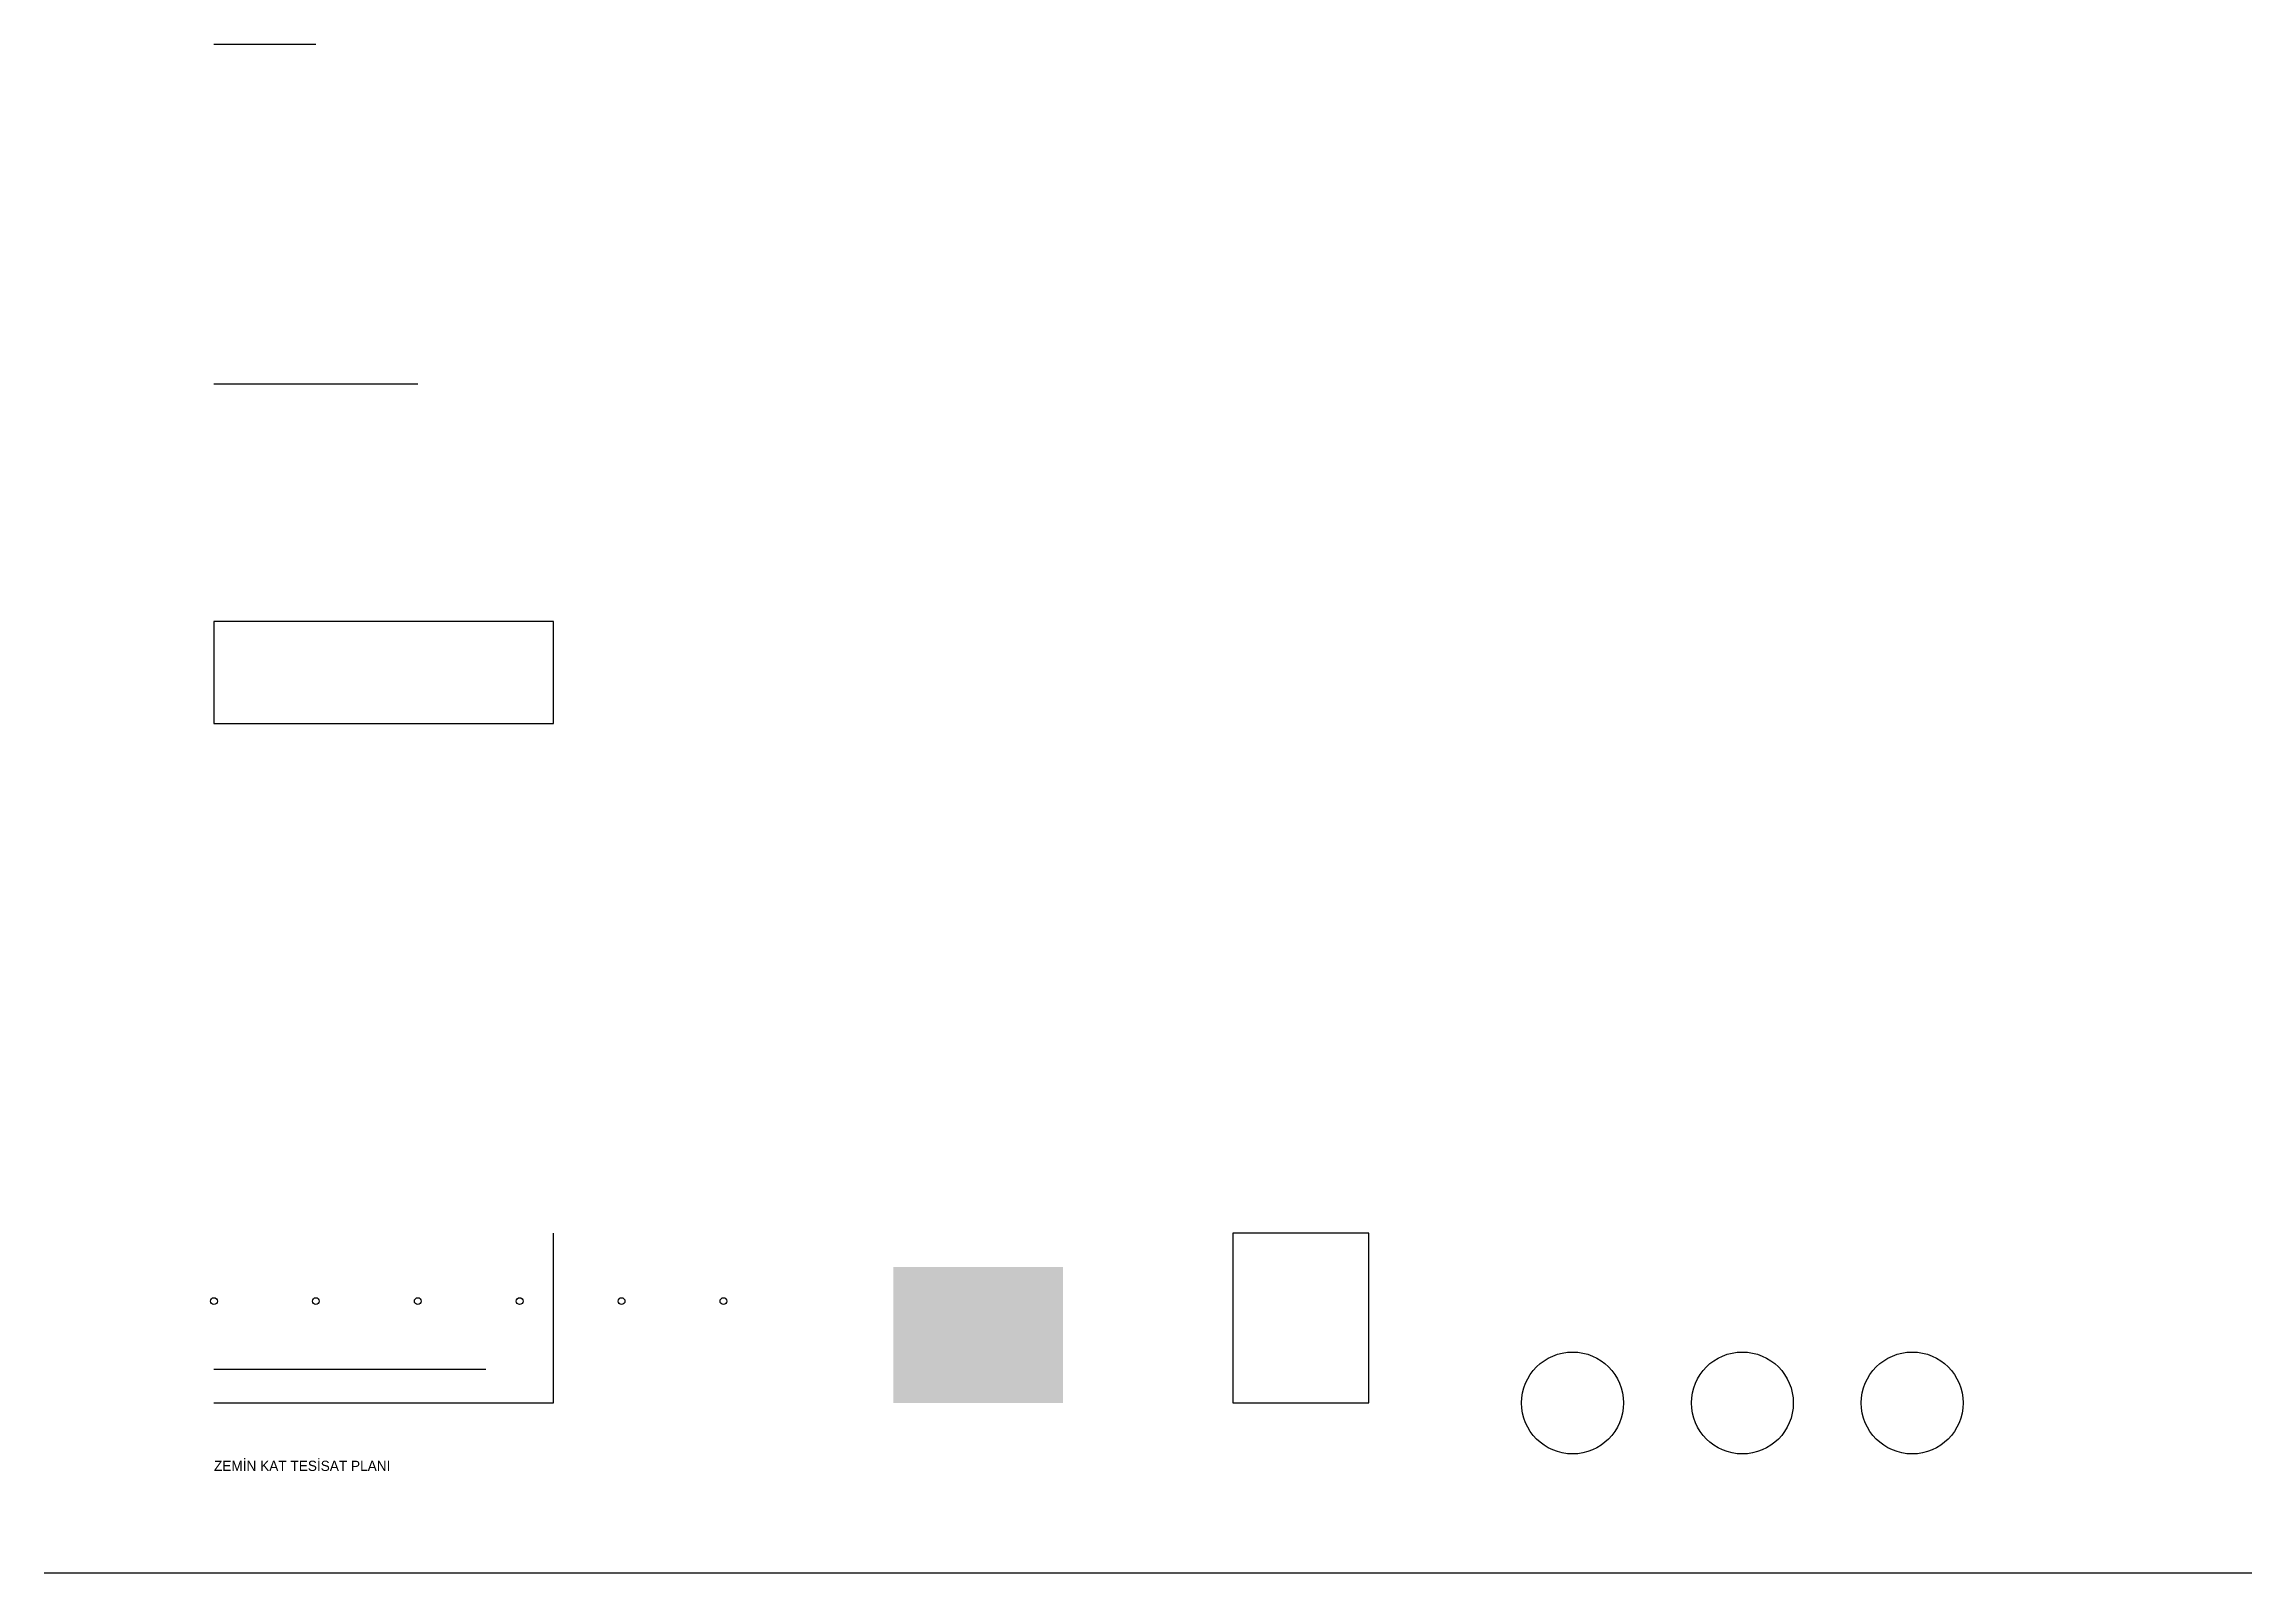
# Model space of a CAD drawing. Header units: millimetres. Extents: x -5000 to 60000, y -5000 to 40000.
import ezdxf

# ---------------------------------------------------------------- set-up
doc = ezdxf.new("R2010")
doc.units = ezdxf.units.MM
for name, color, linetype in [('AKS', 7, 'Continuous'), ('KSF-ALT-YENI_KALEM-X', 7, 'Continuous'), ('KSF-CEP-KOMPOZIT_PANEL-4MM', 7, 'Continuous'), ('KSF-HAV-HAVA_KANAL-600x400', 7, 'Continuous'), ('KSF-IZO-XPS-5', 7, 'Continuous'), ('KSF-MIM-DUVAR_YTONG-20x300', 7, 'Continuous'), ('KSF-PEY-AGAC-CINAR', 7, 'Continuous'), ('KSF-SIH-BORU_PPRC_TEMIZ-25', 7, 'Continuous'), ('KSF-STA-DOLGU-30', 7, 'Continuous'), ('KSF-YAN-SPRINKLER-K80_UST', 7, 'Continuous'), ('YAZI', 7, 'Continuous')]:
    doc.layers.add(name, color=color, linetype=linetype)

# ---------------------------------------------------------------- blocks, each defined once
blk = doc.blocks.new('SPRINKLER')
blk.add_circle((0, 0), 100)
blk = doc.blocks.new('AGAC')
blk.add_circle((0, 0), 1500)

msp = doc.modelspace()

# ---------------------------------------------------------------- hatches: boundary and pattern name
at = {"layer": 'KSF-IZO-XPS-5'}
msp.add_hatch(color=7, dxfattribs=at).paths.add_polyline_path([(20000, 0), (25000, 0), (25000, 4000), (20000, 4000)])

# ---------------------------------------------------------------- linework, layer by layer
at = {"layer": 'AKS'}
msp.add_line((-5000, -5000), (60000, -5000), dxfattribs=at)
at = {"layer": 'KSF-ALT-YENI_KALEM-X'}
msp.add_line((0, 40000), (3000, 40000), dxfattribs=at)
at = {"layer": 'KSF-CEP-KOMPOZIT_PANEL-4MM'}
msp.add_lwpolyline([(0, 20000), (10000, 20000), (10000, 23000), (0, 23000)], close=True, dxfattribs=at)
at = {"layer": 'KSF-HAV-HAVA_KANAL-600x400'}
msp.add_lwpolyline([(0, 0), (10000, 0), (10000, 5000)], dxfattribs=at)
at = {"layer": 'KSF-MIM-DUVAR_YTONG-20x300'}
msp.add_line((0, 30000), (6000, 30000), dxfattribs=at)
at = {"layer": 'KSF-SIH-BORU_PPRC_TEMIZ-25'}
msp.add_line((0, 1000), (8000, 1000), dxfattribs=at)
at = {"layer": 'KSF-STA-DOLGU-30'}
msp.add_lwpolyline([(30000, 0), (34000, 0), (34000, 5000), (30000, 5000)], close=True, dxfattribs=at)

# ---------------------------------------------------------------- block references
at = {"layer": 'KSF-PEY-AGAC-CINAR'}
for p in [(40000, 0), (45000, 0), (50000, 0)]:
    msp.add_blockref('AGAC', p, dxfattribs=at)
at = {"layer": 'KSF-YAN-SPRINKLER-K80_UST'}
for p in [(0, 3000), (3000, 3000), (6000, 3000), (9000, 3000), (12000, 3000), (15000, 3000)]:
    msp.add_blockref('SPRINKLER', p, dxfattribs=at)

# ---------------------------------------------------------------- texts
at = {"layer": 'YAZI'}
msp.add_text('ZEMİN KAT TESİSAT PLANI', height=300, dxfattribs=at).set_placement((0, -2000))

doc.saveas('drawing.dxf')
